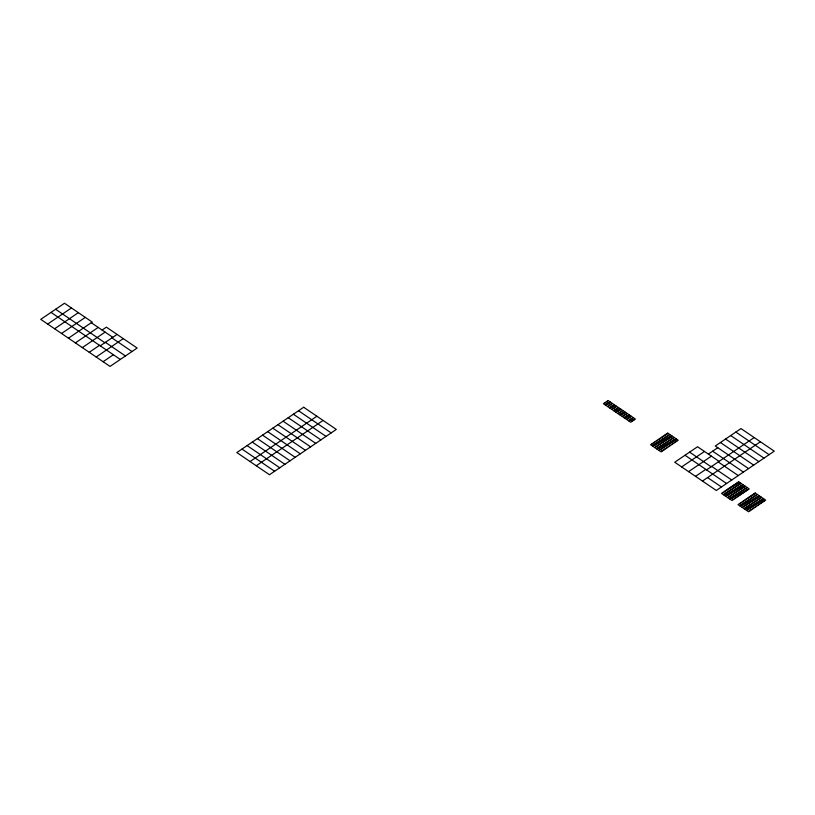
<?xml version="1.0" encoding="UTF-8"?>
<svg xmlns="http://www.w3.org/2000/svg" width="815" height="815" viewBox="0 0 815 815"><rect width="100%" height="100%" fill="white"/><g stroke="black" fill="none" stroke-linecap="round" stroke-linejoin="round"><path stroke-width="1.22" d="M47.678 324.064L71.435 307.958M54.605 328.771L78.362 312.665M61.532 333.478L85.29 317.371M68.46 338.184L92.217 322.078L64.507 303.251L40.75 319.358L110.025 366.414L137.134 348.046L106.378 327.151L102.089 330.055M75.388 342.891L98.208 327.416M82.315 347.598L105.135 332.123M89.242 352.304L99.522 345.326M100.255 345.825L117.085 334.425M96.17 357.011L123.279 338.632M103.098 361.717L113.377 354.739M250.062 461.545L316.892 416.241M256.256 465.752L323.086 420.448M605.525 405.126L610.191 401.958M607.623 406.542L612.289 403.374M609.722 407.969L614.388 404.8M611.82 409.395L616.486 406.227M613.919 410.821L618.595 407.653M616.018 412.247L620.694 409.079M618.116 413.674L622.792 410.505M620.215 415.1L624.891 411.932M622.314 416.526L626.99 413.358M624.412 417.952L629.088 414.784M626.511 419.379L631.187 416.21M628.61 420.805L633.286 417.637M652.683 446.162L669.818 434.538M654.781 447.588L671.917 435.964M656.88 449.014L674.015 437.39M658.978 450.44L676.114 438.816M681.666 466.934L704.486 451.459M708.367 454.098L717.791 447.71M688.593 471.64L711.414 456.166M695.521 476.347L705.8 469.379M706.534 469.878L754.201 437.553M702.448 481.054L760.395 441.761M723.628 494.827L740.774 483.214M725.737 496.254L742.873 484.64M727.836 497.68L744.971 486.066M729.934 499.106L747.07 487.492M740.132 506.044L757.267 494.42M742.241 507.47L759.376 495.846M744.34 508.896L761.475 497.272M746.438 510.322L763.573 498.699M735.833 432.062L769.105 454.658M730.698 435.546L763.971 458.142M725.554 439.03L758.826 461.636M720.409 442.514L753.692 465.121M748.547 468.605L715.275 445.999L740.978 428.578L774.25 451.174L716.303 490.467L674.739 462.227L697.559 446.752L719.075 461.372M712.646 451.194L743.402 472.089M718.219 461.952L738.268 475.573M666.161 434.171L676.654 441.302M737.117 482.847L747.61 489.978M753.62 494.053L764.113 501.184M711.678 466.384L731.717 480.004M664.602 435.23L675.105 442.362M689.612 452.142L711.128 466.761M735.558 483.896L746.051 491.027M752.062 495.113L762.555 502.244M663.043 436.28L673.547 443.411M733.999 484.956L744.492 492.087M750.503 496.172L760.996 503.293M661.485 437.339L671.988 444.47M732.441 486.015L742.934 493.146M748.944 497.221L759.437 504.353M606.533 401.581L633.826 420.122M685.018 455.259L726.583 483.489M659.926 438.399L670.429 445.53M730.882 487.064L741.375 494.196M747.386 498.281L757.879 505.412M604.975 402.641L632.267 421.182M658.377 439.448L668.87 446.579M729.323 488.124L739.816 495.255M745.827 499.33L756.32 506.461M656.819 440.507L667.312 447.639M727.764 489.183L738.258 496.315M744.268 500.39L754.761 507.521M655.26 441.567L665.753 448.698M707.583 477.57L721.438 486.973M726.206 490.233L736.699 497.364M742.71 501.449L753.203 508.58M653.701 442.616L664.194 449.748M724.647 491.292L735.15 498.423M741.151 502.498L751.654 509.63M652.143 443.676L662.636 450.807M723.088 492.352L733.592 499.483M739.592 503.558L750.095 510.689M298.524 410.74L331.175 432.918M293.39 414.224L326.031 436.402M288.245 417.708L320.886 439.886M283.111 421.202L315.751 443.37M277.966 424.686L310.607 446.854M272.821 428.17L305.472 450.338M267.687 431.655L300.328 453.823M262.542 435.139L295.183 457.317M91.28 322.709L112.796 337.329M111.94 337.909L131.989 351.53M257.397 438.623L290.048 460.801M105.4 342.341L125.449 355.961M252.263 442.107L284.904 464.285M55.624 309.272L104.85 342.718M51.029 312.389L120.304 359.446M247.118 445.591L279.769 467.769M241.984 449.075L274.624 471.253M303.669 407.255L236.839 452.559L269.48 474.738L336.31 429.434L303.669 407.255M608.092 400.532L603.416 403.7L630.708 422.231L635.384 419.063L608.092 400.532M667.719 433.111L650.584 444.735L661.077 451.867L678.212 440.243L667.719 433.111M738.665 481.787L721.53 493.401L732.033 500.532L749.168 488.919L738.665 481.787M755.169 493.004L738.033 504.617L748.537 511.749L765.672 500.125L755.169 493.004"/></g></svg>
